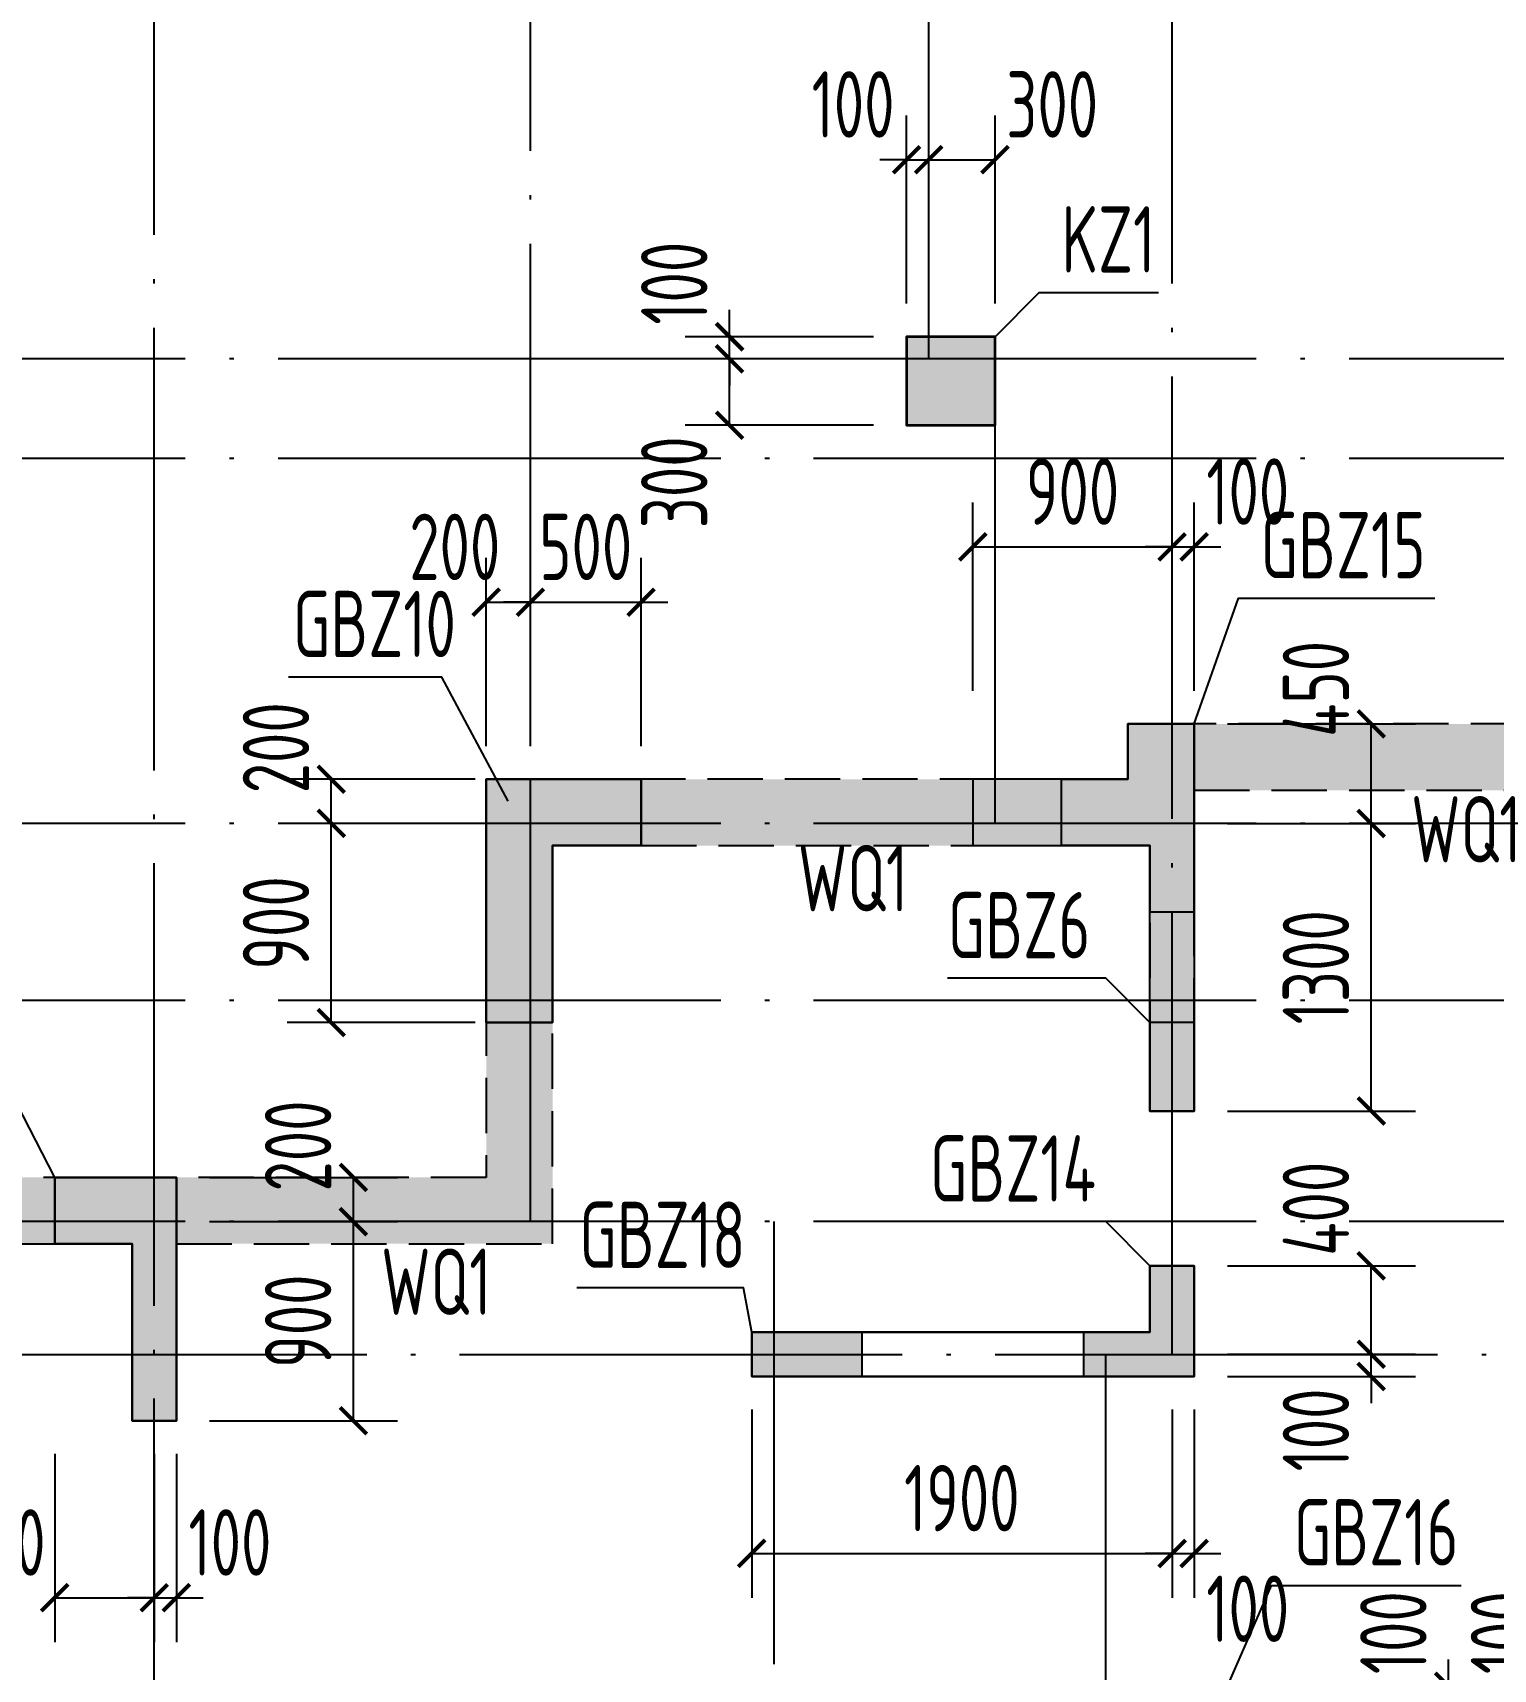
# Model space of a CAD drawing. Extents: x -461650 to 361314, y 245336 to 769729.
# Drawn here: x -94719 to -88118, y 718316 to 725713 of the extents above; entities that cross this region are included whole.
import ezdxf
from ezdxf.enums import TextEntityAlignment as Align

# ---------------------------------------------------------------- set-up
doc = ezdxf.new("R2010")
doc.units = 0
doc.header["$LTSCALE"] = 1000
doc.linetypes.add('DASH', pattern=[0.35, 0.25, -0.1])
doc.linetypes.add('DOTE', pattern=[2.42, 2, -0.2, 0.02, -0.2])
doc.layers.get('0').update_dxf_attribs({"linetype": 'CONTINUOUS'})
doc.layers.get('DEFPOINTS').update_dxf_attribs({"linetype": 'CONTINUOUS'})
for name, color, linetype in [('A-DOTE', 10, 'DOTE'), ('COLU_DE_TEXT', 7, 'CONTINUOUS'), ('LABEL', 1, 'CONTINUOUS'), ('S-Q墙填充', 252, 'CONTINUOUS'), ('S-Q墙实线', 6, 'CONTINUOUS'), ('S-Q墙标注', 3, 'CONTINUOUS'), ('S-Q墙虚线', 6, 'DASH'), ('S-X详图填充', 252, 'CONTINUOUS'), ('S-X详图实线', 4, 'CONTINUOUS'), ('S-Z柱实线', 6, 'CONTINUOUS')]:
    doc.layers.add(name, color=color, linetype=linetype)
doc.layers.add('PUB_HATCH', color=8, linetype='CONTINUOUS', lineweight=9)
doc.styles.add('TSSD_REIN', font='tssdeng.shx', dxfattribs={"width": 0.7, "height": 300, "bigfont": 'tssdchn.shx'})
doc.styles.add('结构文字', font='zstxt.shx', dxfattribs={"width": 0.7, "bigfont": 'zshz.shx'})
doc.dimstyles.new('STRUCK', dxfattribs={"dimtxt": 400, "dimasz": 121, "dimexe": 200, "dimexo": 150, "dimgap": 115, "dimtad": 1, "dimdec": 0, "dimdsep": 46, "dimtxsty": '结构文字', "dimblk": 'ARCHTICK', "dimcen": 400, "dimclrd": 3, "dimclre": 3, "dimclrt": 7, "dimadec": 0, "dimazin": 0, "dimtfac": 1, "dimtdec": 0, "dimtix": 1, "dimtmove": 2, "dimatfit": 3, "dimldrblk": '_DIMX', "dimfxl": 0, "dimtolj": 1, "dimtzin": 0, "dimarcsym": 0})

# ---------------------------------------------------------------- blocks, each defined once
blk = doc.blocks.new('20210726.16350016')
at = {"layer": 'A-DOTE'}
for p, q in [((36100, 10900), (36100, 21100)), ((37800, 13700), (37800, 21100)), ((39600, 17600), (39600, 21100)), ((40700, 13100.3), (40700, 21100)), ((55600, 17600), (3600, 17600)), ((39900, 15500), (39900, 17600)), ((55600, 17150), (3600, 17150)), ((55600, 15500), (3600, 15500)), ((55600, 14700), (3600, 14700)), ((55600, 13700), (3600, 13700)), ((38900.2, 13700), (38900, 3600)), ((3600, 13100.3), (55600, 13100.3)), ((40400, 11500), (40400, 13100))]:
    blk.add_line(p, q, dxfattribs=at)
blk = doc.blocks.new('_ArchTick')
at = {"color": 0, "linetype": 'ByBlock', "const_width": 0.15}
blk.add_lwpolyline([(-0.5, -0.5), (0.5, 0.5)], dxfattribs=at)
blk = doc.blocks.new('*D1877')
at = {"layer": 'DEFPOINTS', "color": 0}
for p in [(-94069.5, 720339.3), (-93269.5, 720339.3), (-94069.5, 719439.3)]:
    blk.add_point(p, dxfattribs=at)
at = {"layer": 'S-Q墙标注', "color": 3, "lineweight": -2}
for p, q in [((-93919.5, 720339.3), (-93069.5, 720339.3)), ((-93269.5, 719439.3), (-93269.5, 720339.3)), ((-93919.5, 719439.3), (-93069.5, 719439.3))]:
    blk.add_line(p, q, dxfattribs=at)
at = {"layer": 'S-Q墙标注', "color": 3, "lineweight": -2, "xscale": 121, "yscale": 121, "zscale": 121}
for p, rotation in [((-93269.5, 720339.3), 90), ((-93269.5, 719439.3), 270)]:
    blk.add_blockref('_ArchTick', p, dxfattribs=dict(at, rotation=rotation))
at = {"layer": 'S-Q墙标注', "color": 7, "insert": (-93519.5, 719889.3), "char_height": 300, "attachment_point": 5, "rotation": 90, "style": 'TSSD_REIN'}
blk.add_mtext('\\A1;900', dxfattribs=at)
blk = doc.blocks.new('_DIMX')
blk.add_line((-150, 0), (150, 0))
at = {"const_width": 50}
blk.add_lwpolyline([(-70, -70), (70, 70)], dxfattribs=at)
blk = doc.blocks.new('*D1878')
at = {"layer": 'DEFPOINTS', "color": 0}
for p in [(-94069.5, 720539.3), (-93269.5, 720539.3), (-94069.5, 720339.3)]:
    blk.add_point(p, dxfattribs=at)
at = {"layer": 'S-Q墙标注', "color": 3, "lineweight": -2}
for p, q in [((-93919.5, 720539.3), (-93069.5, 720539.3)), ((-93269.5, 720339.3), (-93269.5, 720539.3)), ((-93919.5, 720339.3), (-93069.5, 720339.3))]:
    blk.add_line(p, q, dxfattribs=at)
at = {"layer": 'S-Q墙标注', "color": 3, "lineweight": -2, "xscale": 121, "yscale": 121, "zscale": 121}
for p, rotation in [((-93269.5, 720539.3), 90), ((-93269.5, 720339.3), 270)]:
    blk.add_blockref('_ArchTick', p, dxfattribs=dict(at, rotation=rotation))
at = {"layer": 'S-Q墙标注', "color": 7, "insert": (-93519.5, 720681.3), "char_height": 300, "attachment_point": 5, "rotation": 90, "style": 'TSSD_REIN'}
blk.add_mtext('\\A1;200', dxfattribs=at)
blk = doc.blocks.new('*D1879')
at = {"layer": 'DEFPOINTS', "color": 0}
for p in [(-94619.4, 719439.3), (-94169.5, 719439.3), (-94169.5, 718639.3)]:
    blk.add_point(p, dxfattribs=at)
at = {"layer": 'S-Q墙标注', "color": 3, "lineweight": -2}
for p, q in [((-94619.4, 719289.3), (-94619.4, 718439.3)), ((-94169.5, 719289.3), (-94169.5, 718439.3)), ((-94619.4, 718639.3), (-94169.5, 718639.3))]:
    blk.add_line(p, q, dxfattribs=at)
at = {"layer": 'S-Q墙标注', "color": 3, "lineweight": -2, "xscale": 121, "yscale": 121, "zscale": 121, "rotation": 180}
blk.add_blockref('_ArchTick', (-94619.4, 718639.3), dxfattribs=at)
at = {"layer": 'S-Q墙标注', "color": 3, "lineweight": -2, "xscale": 121, "yscale": 121, "zscale": 121}
blk.add_blockref('_ArchTick', (-94169.5, 718639.3), dxfattribs=at)
at = {"layer": 'S-Q墙标注', "color": 7, "insert": (-94877.5, 718889.3), "char_height": 300, "attachment_point": 5, "style": 'TSSD_REIN'}
blk.add_mtext('\\A1;450', dxfattribs=at)
blk = doc.blocks.new('*D1880')
at = {"layer": 'DEFPOINTS', "color": 0}
for p in [(-94169.5, 719439.3), (-94069.5, 719439.3), (-94069.5, 718639.3)]:
    blk.add_point(p, dxfattribs=at)
at = {"layer": 'S-Q墙标注', "color": 3, "lineweight": -2}
for p, q in [((-94169.5, 719289.3), (-94169.5, 718439.3)), ((-94069.5, 719289.3), (-94069.5, 718439.3)), ((-94169.5, 718639.3), (-94290.5, 718639.3)), ((-94169.5, 718639.3), (-94069.5, 718639.3)), ((-94069.5, 718639.3), (-93948.5, 718639.3))]:
    blk.add_line(p, q, dxfattribs=at)
at = {"layer": 'S-Q墙标注', "color": 3, "lineweight": -2, "xscale": 121, "yscale": 121, "zscale": 121}
blk.add_blockref('_ArchTick', (-94169.5, 718639.3), dxfattribs=at)
at = {"layer": 'S-Q墙标注', "color": 3, "lineweight": -2, "xscale": 121, "yscale": 121, "zscale": 121, "rotation": 180}
blk.add_blockref('_ArchTick', (-94069.5, 718639.3), dxfattribs=at)
at = {"layer": 'S-Q墙标注', "color": 7, "insert": (-93827.6, 718889.3), "char_height": 300, "attachment_point": 5, "style": 'TSSD_REIN'}
blk.add_mtext('\\A1;100', dxfattribs=at)
blk = doc.blocks.new('*D1881')
at = {"layer": 'DEFPOINTS', "color": 0}
for p in [(-89469.5, 719739.6), (-88669.5, 719739.6), (-89469.5, 719639.6)]:
    blk.add_point(p, dxfattribs=at)
at = {"layer": 'S-Q墙标注', "color": 3, "lineweight": -2}
for p, q in [((-88669.5, 719739.6), (-88669.5, 719860.6)), ((-89319.5, 719739.6), (-88469.5, 719739.6)), ((-88669.5, 719639.6), (-88669.5, 719739.6)), ((-89319.5, 719639.6), (-88469.5, 719639.6)), ((-88669.5, 719639.6), (-88669.5, 719518.6))]:
    blk.add_line(p, q, dxfattribs=at)
at = {"layer": 'S-Q墙标注', "color": 3, "lineweight": -2, "xscale": 121, "yscale": 121, "zscale": 121}
for p, rotation in [((-88669.5, 719739.6), 270), ((-88669.5, 719639.6), 90)]:
    blk.add_blockref('_ArchTick', p, dxfattribs=dict(at, rotation=rotation))
at = {"layer": 'S-Q墙标注', "color": 7, "insert": (-88919.5, 719397.7), "char_height": 300, "attachment_point": 5, "rotation": 90, "style": 'TSSD_REIN'}
blk.add_mtext('\\A1;100', dxfattribs=at)
blk = doc.blocks.new('*D1882')
at = {"layer": 'DEFPOINTS', "color": 0}
for p in [(-89469.5, 720139.6), (-88669.5, 720139.6), (-89469.5, 719739.6)]:
    blk.add_point(p, dxfattribs=at)
at = {"layer": 'S-Q墙标注', "color": 3, "lineweight": -2}
for p, q in [((-89319.5, 720139.6), (-88469.5, 720139.6)), ((-88669.5, 719739.6), (-88669.5, 720139.6)), ((-89319.5, 719739.6), (-88469.5, 719739.6))]:
    blk.add_line(p, q, dxfattribs=at)
at = {"layer": 'S-Q墙标注', "color": 3, "lineweight": -2, "xscale": 121, "yscale": 121, "zscale": 121}
for p, rotation in [((-88669.5, 720139.6), 90), ((-88669.5, 719739.6), 270)]:
    blk.add_blockref('_ArchTick', p, dxfattribs=dict(at, rotation=rotation))
at = {"layer": 'S-Q墙标注', "color": 7, "insert": (-88919.5, 720397.7), "char_height": 300, "attachment_point": 5, "rotation": 90, "style": 'TSSD_REIN'}
blk.add_mtext('\\A1;400', dxfattribs=at)
blk = doc.blocks.new('*D1883')
at = {"layer": 'DEFPOINTS', "color": 0}
for p in [(-91469.5, 719639.6), (-89569.5, 719639.6), (-89569.5, 718839.6)]:
    blk.add_point(p, dxfattribs=at)
at = {"layer": 'S-Q墙标注', "color": 3, "lineweight": -2}
for p, q in [((-91469.5, 719489.6), (-91469.5, 718639.6)), ((-89569.5, 719489.6), (-89569.5, 718639.6)), ((-91469.5, 718839.6), (-89569.5, 718839.6))]:
    blk.add_line(p, q, dxfattribs=at)
at = {"layer": 'S-Q墙标注', "color": 3, "lineweight": -2, "xscale": 121, "yscale": 121, "zscale": 121, "rotation": 180}
blk.add_blockref('_ArchTick', (-91469.5, 718839.6), dxfattribs=at)
at = {"layer": 'S-Q墙标注', "color": 3, "lineweight": -2, "xscale": 121, "yscale": 121, "zscale": 121}
blk.add_blockref('_ArchTick', (-89569.5, 718839.6), dxfattribs=at)
at = {"layer": 'S-Q墙标注', "color": 7, "insert": (-90519.5, 719089.6), "char_height": 300, "attachment_point": 5, "style": 'TSSD_REIN'}
blk.add_mtext('\\A1;1900', dxfattribs=at)
blk = doc.blocks.new('*D1884')
at = {"layer": 'DEFPOINTS', "color": 0}
for p in [(-89569.5, 719639.6), (-89469.5, 719639.6), (-89469.5, 718839.6)]:
    blk.add_point(p, dxfattribs=at)
at = {"layer": 'S-Q墙标注', "color": 3, "lineweight": -2}
for p, q in [((-89569.5, 719489.6), (-89569.5, 718639.6)), ((-89469.5, 719489.6), (-89469.5, 718639.6)), ((-89569.5, 718839.6), (-89690.5, 718839.6)), ((-89569.5, 718839.6), (-89469.5, 718839.6)), ((-89469.5, 718839.6), (-89348.5, 718839.6))]:
    blk.add_line(p, q, dxfattribs=at)
at = {"layer": 'S-Q墙标注', "color": 3, "lineweight": -2, "xscale": 121, "yscale": 121, "zscale": 121}
blk.add_blockref('_ArchTick', (-89569.5, 718839.6), dxfattribs=at)
at = {"layer": 'S-Q墙标注', "color": 3, "lineweight": -2, "xscale": 121, "yscale": 121, "zscale": 121, "rotation": 180}
blk.add_blockref('_ArchTick', (-89469.5, 718839.6), dxfattribs=at)
at = {"layer": 'S-Q墙标注', "color": 7, "insert": (-89227.6, 718589.6), "char_height": 300, "attachment_point": 5, "style": 'TSSD_REIN'}
blk.add_mtext('\\A1;100', dxfattribs=at)
blk = doc.blocks.new('*D1885')
at = {"layer": 'DEFPOINTS', "color": 0}
for p in [(-93369.5, 722139.3), (-92569.5, 722139.3), (-92569.5, 721239.3)]:
    blk.add_point(p, dxfattribs=at)
at = {"layer": 'S-Q墙标注', "color": 3, "lineweight": -2}
for p, q in [((-92719.5, 722139.3), (-93569.5, 722139.3)), ((-93369.5, 721239.3), (-93369.5, 722139.3)), ((-92719.5, 721239.3), (-93569.5, 721239.3))]:
    blk.add_line(p, q, dxfattribs=at)
at = {"layer": 'S-Q墙标注', "color": 3, "lineweight": -2, "xscale": 121, "yscale": 121, "zscale": 121}
for p, rotation in [((-93369.5, 722139.3), 90), ((-93369.5, 721239.3), 270)]:
    blk.add_blockref('_ArchTick', p, dxfattribs=dict(at, rotation=rotation))
at = {"layer": 'S-Q墙标注', "color": 7, "insert": (-93619.5, 721689.3), "char_height": 300, "attachment_point": 5, "rotation": 90, "style": 'TSSD_REIN'}
blk.add_mtext('\\A1;900', dxfattribs=at)
blk = doc.blocks.new('*D1886')
at = {"layer": 'DEFPOINTS', "color": 0}
for p in [(-93369.5, 722339.3), (-92569.5, 722339.3), (-92569.5, 722139.3)]:
    blk.add_point(p, dxfattribs=at)
at = {"layer": 'S-Q墙标注', "color": 3, "lineweight": -2}
for p, q in [((-92719.5, 722339.3), (-93569.5, 722339.3)), ((-93369.5, 722139.3), (-93369.5, 722339.3)), ((-92719.5, 722139.3), (-93569.5, 722139.3))]:
    blk.add_line(p, q, dxfattribs=at)
at = {"layer": 'S-Q墙标注', "color": 3, "lineweight": -2, "xscale": 121, "yscale": 121, "zscale": 121}
for p, rotation in [((-93369.5, 722339.3), 90), ((-93369.5, 722139.3), 270)]:
    blk.add_blockref('_ArchTick', p, dxfattribs=dict(at, rotation=rotation))
at = {"layer": 'S-Q墙标注', "color": 7, "insert": (-93619.5, 722481.3), "char_height": 300, "attachment_point": 5, "rotation": 90, "style": 'TSSD_REIN'}
blk.add_mtext('\\A1;200', dxfattribs=at)
blk = doc.blocks.new('*D1887')
at = {"layer": 'DEFPOINTS', "color": 0}
for p in [(-92469.5, 723139.3), (-92669.5, 722339.3), (-92469.5, 722339.3)]:
    blk.add_point(p, dxfattribs=at)
at = {"layer": 'S-Q墙标注', "color": 3, "lineweight": -2}
for p, q in [((-92669.5, 722489.3), (-92669.5, 723339.3)), ((-92469.5, 722489.3), (-92469.5, 723339.3)), ((-92669.5, 723139.3), (-92469.5, 723139.3))]:
    blk.add_line(p, q, dxfattribs=at)
at = {"layer": 'S-Q墙标注', "color": 3, "lineweight": -2, "xscale": 121, "yscale": 121, "zscale": 121, "rotation": 180}
blk.add_blockref('_ArchTick', (-92669.5, 723139.3), dxfattribs=at)
at = {"layer": 'S-Q墙标注', "color": 3, "lineweight": -2, "xscale": 121, "yscale": 121, "zscale": 121}
blk.add_blockref('_ArchTick', (-92469.5, 723139.3), dxfattribs=at)
at = {"layer": 'S-Q墙标注', "color": 7, "insert": (-92811.4, 723389.3), "char_height": 300, "attachment_point": 5, "style": 'TSSD_REIN'}
blk.add_mtext('\\A1;200', dxfattribs=at)
blk = doc.blocks.new('*D1888')
at = {"layer": 'DEFPOINTS', "color": 0}
for p in [(-91969.6, 723139.3), (-92469.5, 722339.3), (-91969.6, 722339.3)]:
    blk.add_point(p, dxfattribs=at)
at = {"layer": 'S-Q墙标注', "color": 3, "lineweight": -2}
for p, q in [((-92469.5, 722489.3), (-92469.5, 723339.3)), ((-91969.6, 722489.3), (-91969.6, 723339.3)), ((-92469.5, 723139.3), (-92590.5, 723139.3)), ((-92469.5, 723139.3), (-91969.6, 723139.3)), ((-91969.6, 723139.3), (-91848.6, 723139.3))]:
    blk.add_line(p, q, dxfattribs=at)
at = {"layer": 'S-Q墙标注', "color": 3, "lineweight": -2, "xscale": 121, "yscale": 121, "zscale": 121}
blk.add_blockref('_ArchTick', (-92469.5, 723139.3), dxfattribs=at)
at = {"layer": 'S-Q墙标注', "color": 3, "lineweight": -2, "xscale": 121, "yscale": 121, "zscale": 121, "rotation": 180}
blk.add_blockref('_ArchTick', (-91969.6, 723139.3), dxfattribs=at)
at = {"layer": 'S-Q墙标注', "color": 7, "insert": (-92219.5, 723389.3), "char_height": 300, "attachment_point": 5, "style": 'TSSD_REIN'}
blk.add_mtext('\\A1;500', dxfattribs=at)
blk = doc.blocks.new('*D1891')
at = {"layer": 'DEFPOINTS', "color": 0}
for p in [(-89469.5, 722139.3), (-88669.5, 722139.3), (-89469.5, 720839.3)]:
    blk.add_point(p, dxfattribs=at)
at = {"layer": 'S-Q墙标注', "color": 3, "lineweight": -2}
for p, q in [((-89319.5, 722139.3), (-88469.5, 722139.3)), ((-88669.5, 720839.3), (-88669.5, 722139.3)), ((-89319.5, 720839.3), (-88469.5, 720839.3))]:
    blk.add_line(p, q, dxfattribs=at)
at = {"layer": 'S-Q墙标注', "color": 3, "lineweight": -2, "xscale": 121, "yscale": 121, "zscale": 121}
for p, rotation in [((-88669.5, 722139.3), 90), ((-88669.5, 720839.3), 270)]:
    blk.add_blockref('_ArchTick', p, dxfattribs=dict(at, rotation=rotation))
at = {"layer": 'S-Q墙标注', "color": 7, "insert": (-88919.5, 721489.3), "char_height": 300, "attachment_point": 5, "rotation": 90, "style": 'TSSD_REIN'}
blk.add_mtext('\\A1;1300', dxfattribs=at)
blk = doc.blocks.new('*D1892')
at = {"layer": 'DEFPOINTS', "color": 0}
for p in [(-89469.5, 722589.3), (-88669.5, 722589.3), (-89469.5, 722139.3)]:
    blk.add_point(p, dxfattribs=at)
at = {"layer": 'S-Q墙标注', "color": 3, "lineweight": -2}
for p, q in [((-89319.5, 722589.3), (-88469.5, 722589.3)), ((-88669.5, 722139.3), (-88669.5, 722589.3)), ((-89319.5, 722139.3), (-88469.5, 722139.3))]:
    blk.add_line(p, q, dxfattribs=at)
at = {"layer": 'S-Q墙标注', "color": 3, "lineweight": -2, "xscale": 121, "yscale": 121, "zscale": 121}
for p, rotation in [((-88669.5, 722589.3), 90), ((-88669.5, 722139.3), 270)]:
    blk.add_blockref('_ArchTick', p, dxfattribs=dict(at, rotation=rotation))
at = {"layer": 'S-Q墙标注', "color": 7, "insert": (-88919.5, 722747.4), "char_height": 300, "attachment_point": 5, "rotation": 90, "style": 'TSSD_REIN'}
blk.add_mtext('\\A1;450', dxfattribs=at)
blk = doc.blocks.new('*D1771')
at = {"layer": 'DEFPOINTS', "color": 0}
for p in [(-89569.5, 723389.4), (-90469.6, 722589.4), (-89569.5, 722589.4)]:
    blk.add_point(p, dxfattribs=at)
at = {"layer": 'S-Q墙标注', "color": 3, "lineweight": -2}
for p, q in [((-90469.6, 722739.4), (-90469.6, 723589.4)), ((-89569.5, 722739.4), (-89569.5, 723589.4)), ((-90469.6, 723389.4), (-89569.5, 723389.4))]:
    blk.add_line(p, q, dxfattribs=at)
at = {"layer": 'S-Q墙标注', "color": 3, "lineweight": -2, "xscale": 121, "yscale": 121, "zscale": 121, "rotation": 180}
blk.add_blockref('_ArchTick', (-90469.6, 723389.4), dxfattribs=at)
at = {"layer": 'S-Q墙标注', "color": 3, "lineweight": -2, "xscale": 121, "yscale": 121, "zscale": 121}
blk.add_blockref('_ArchTick', (-89569.5, 723389.4), dxfattribs=at)
at = {"layer": 'S-Q墙标注', "color": 7, "insert": (-90019.5, 723639.4), "char_height": 300, "attachment_point": 5, "style": 'TSSD_REIN'}
blk.add_mtext('\\A1;900', dxfattribs=at)
blk = doc.blocks.new('*D1772')
at = {"layer": 'DEFPOINTS', "color": 0}
for p in [(-89469.5, 723389.4), (-89569.5, 722589.4), (-89469.5, 722589.4)]:
    blk.add_point(p, dxfattribs=at)
at = {"layer": 'S-Q墙标注', "color": 3, "lineweight": -2}
for p, q in [((-89569.5, 722739.4), (-89569.5, 723589.4)), ((-89469.5, 722739.4), (-89469.5, 723589.4)), ((-89569.5, 723389.4), (-89690.5, 723389.4)), ((-89569.5, 723389.4), (-89469.5, 723389.4)), ((-89469.5, 723389.4), (-89348.5, 723389.4))]:
    blk.add_line(p, q, dxfattribs=at)
at = {"layer": 'S-Q墙标注', "color": 3, "lineweight": -2, "xscale": 121, "yscale": 121, "zscale": 121}
blk.add_blockref('_ArchTick', (-89569.5, 723389.4), dxfattribs=at)
at = {"layer": 'S-Q墙标注', "color": 3, "lineweight": -2, "xscale": 121, "yscale": 121, "zscale": 121, "rotation": 180}
blk.add_blockref('_ArchTick', (-89469.5, 723389.4), dxfattribs=at)
at = {"layer": 'S-Q墙标注', "color": 7, "insert": (-89227.5, 723639.4), "char_height": 300, "attachment_point": 5, "style": 'TSSD_REIN'}
blk.add_mtext('\\A1;100', dxfattribs=at)
blk = doc.blocks.new('*D1712')
at = {"layer": 'DEFPOINTS', "color": 0}
for p in [(-91569.5, 724339.3), (-90769.5, 724339.3), (-90769.5, 724239.3)]:
    blk.add_point(p, dxfattribs=at)
at = {"layer": 'S-Q墙标注', "color": 3, "lineweight": -2}
for p, q in [((-91569.5, 724339.3), (-91569.5, 724460.3)), ((-90919.5, 724339.3), (-91769.5, 724339.3)), ((-91569.5, 724239.3), (-91569.5, 724339.3)), ((-90919.5, 724239.3), (-91769.5, 724239.3)), ((-91569.5, 724239.3), (-91569.5, 724118.3))]:
    blk.add_line(p, q, dxfattribs=at)
at = {"layer": 'S-Q墙标注', "color": 3, "lineweight": -2, "xscale": 121, "yscale": 121, "zscale": 121}
for p, rotation in [((-91569.5, 724339.3), 270), ((-91569.5, 724239.3), 90)]:
    blk.add_blockref('_ArchTick', p, dxfattribs=dict(at, rotation=rotation))
at = {"layer": 'S-Q墙标注', "color": 7, "insert": (-91819.5, 724581.3), "char_height": 300, "attachment_point": 5, "rotation": 90, "style": 'TSSD_REIN'}
blk.add_mtext('\\A1;100', dxfattribs=at)
blk = doc.blocks.new('*D1715')
at = {"layer": 'DEFPOINTS', "color": 0}
for p in [(-91569.5, 724239.3), (-90769.5, 724239.3), (-90769.5, 723939.3)]:
    blk.add_point(p, dxfattribs=at)
at = {"layer": 'S-Q墙标注', "color": 3, "lineweight": -2}
for p, q in [((-90919.5, 724239.3), (-91769.5, 724239.3)), ((-91569.5, 723939.3), (-91569.5, 724239.3)), ((-90919.5, 723939.3), (-91769.5, 723939.3))]:
    blk.add_line(p, q, dxfattribs=at)
at = {"layer": 'S-Q墙标注', "color": 3, "lineweight": -2, "xscale": 121, "yscale": 121, "zscale": 121}
for p, rotation in [((-91569.5, 724239.3), 90), ((-91569.5, 723939.3), 270)]:
    blk.add_blockref('_ArchTick', p, dxfattribs=dict(at, rotation=rotation))
at = {"layer": 'S-Q墙标注', "color": 7, "insert": (-91819.5, 723681.3), "char_height": 300, "attachment_point": 5, "rotation": 90, "style": 'TSSD_REIN'}
blk.add_mtext('\\A1;300', dxfattribs=at)
blk = doc.blocks.new('*D1716')
at = {"layer": 'DEFPOINTS', "color": 0}
for p in [(-90369.5, 725139.3), (-90669.5, 724339.3), (-90369.5, 724339.3)]:
    blk.add_point(p, dxfattribs=at)
at = {"layer": 'S-Q墙标注', "color": 3, "lineweight": -2}
for p, q in [((-90669.5, 724489.3), (-90669.5, 725339.3)), ((-90369.5, 724489.3), (-90369.5, 725339.3)), ((-90669.5, 725139.3), (-90369.5, 725139.3))]:
    blk.add_line(p, q, dxfattribs=at)
at = {"layer": 'S-Q墙标注', "color": 3, "lineweight": -2, "xscale": 121, "yscale": 121, "zscale": 121, "rotation": 180}
blk.add_blockref('_ArchTick', (-90669.5, 725139.3), dxfattribs=at)
at = {"layer": 'S-Q墙标注', "color": 3, "lineweight": -2, "xscale": 121, "yscale": 121, "zscale": 121}
blk.add_blockref('_ArchTick', (-90369.5, 725139.3), dxfattribs=at)
at = {"layer": 'S-Q墙标注', "color": 7, "insert": (-90111.4, 725389.3), "char_height": 300, "attachment_point": 5, "style": 'TSSD_REIN'}
blk.add_mtext('\\A1;300', dxfattribs=at)
blk = doc.blocks.new('*D1746')
at = {"layer": 'DEFPOINTS', "color": 0}
for p in [(-89119.5, 718239.3), (-88319.5, 718239.3), (-89119.5, 718139.3)]:
    blk.add_point(p, dxfattribs=at)
at = {"layer": 'S-Q墙标注', "color": 3, "lineweight": -2}
for p, q in [((-88319.5, 718239.3), (-88319.5, 718360.3)), ((-88969.5, 718239.3), (-88119.5, 718239.3)), ((-88319.5, 718139.3), (-88319.5, 718239.3)), ((-88969.5, 718139.3), (-88119.5, 718139.3)), ((-88319.5, 718139.3), (-88319.5, 718018.3))]:
    blk.add_line(p, q, dxfattribs=at)
at = {"layer": 'S-Q墙标注', "color": 3, "lineweight": -2, "xscale": 121, "yscale": 121, "zscale": 121}
for p, rotation in [((-88319.5, 718239.3), 270), ((-88319.5, 718139.3), 90)]:
    blk.add_blockref('_ArchTick', p, dxfattribs=dict(at, rotation=rotation))
at = {"layer": 'S-Q墙标注', "color": 7, "insert": (-88569.5, 718481.3), "char_height": 300, "attachment_point": 5, "rotation": 90, "style": 'TSSD_REIN'}
blk.add_mtext('\\A1;100', dxfattribs=at)
blk = doc.blocks.new('*D1749')
at = {"layer": 'DEFPOINTS', "color": 0}
for p in [(-87819.5, 718239.3), (-87019.5, 718239.3), (-87019.5, 718139.3)]:
    blk.add_point(p, dxfattribs=at)
at = {"layer": 'S-Q墙标注', "color": 3, "lineweight": -2}
for p, q in [((-87819.5, 718239.3), (-87819.5, 718360.3)), ((-87169.5, 718239.3), (-88019.5, 718239.3)), ((-87819.5, 718139.3), (-87819.5, 718239.3)), ((-87169.5, 718139.3), (-88019.5, 718139.3)), ((-87819.5, 718139.3), (-87819.5, 718018.3))]:
    blk.add_line(p, q, dxfattribs=at)
at = {"layer": 'S-Q墙标注', "color": 3, "lineweight": -2, "xscale": 121, "yscale": 121, "zscale": 121}
for p, rotation in [((-87819.5, 718239.3), 270), ((-87819.5, 718139.3), 90)]:
    blk.add_blockref('_ArchTick', p, dxfattribs=dict(at, rotation=rotation))
at = {"layer": 'S-Q墙标注', "color": 7, "insert": (-88069.5, 718481.3), "char_height": 300, "attachment_point": 5, "rotation": 90, "style": 'TSSD_REIN'}
blk.add_mtext('\\A1;100', dxfattribs=at)
blk = doc.blocks.new('A$C028C60F5')
at = {"color": 6}
blk.add_lwpolyline([(400, 0), (0, 0), (0, -400), (400, -400)], close=True, dxfattribs=at)
at = {"layer": 'PUB_HATCH'}
blk.add_solid([(0, -400), (400, -400), (0, 0), (400, 0)], dxfattribs=at)
blk = doc.blocks.new('A$C3EFA6995')
for p in [(9700, 100), (9700, -2400), (15900, -2400)]:
    blk.add_blockref('A$C028C60F5', p)
at = {"xscale": -1}
blk.add_blockref('A$C028C60F5', (16300, 100), dxfattribs=at)
blk = doc.blocks.new('*D1755')
at = {"layer": 'DEFPOINTS', "color": 0}
for p in [(-90669.5, 725139.3), (-90769.5, 724339.3), (-90669.5, 724339.3)]:
    blk.add_point(p, dxfattribs=at)
at = {"layer": 'S-Q墙标注', "color": 3, "lineweight": -2}
for p, q in [((-90769.5, 724489.3), (-90769.5, 725339.3)), ((-90669.5, 724489.3), (-90669.5, 725339.3)), ((-90769.5, 725139.3), (-90890.5, 725139.3)), ((-90769.5, 725139.3), (-90669.5, 725139.3)), ((-90669.5, 725139.3), (-90548.5, 725139.3))]:
    blk.add_line(p, q, dxfattribs=at)
at = {"layer": 'S-Q墙标注', "color": 3, "lineweight": -2, "xscale": 121, "yscale": 121, "zscale": 121}
blk.add_blockref('_ArchTick', (-90769.5, 725139.3), dxfattribs=at)
at = {"layer": 'S-Q墙标注', "color": 3, "lineweight": -2, "xscale": 121, "yscale": 121, "zscale": 121, "rotation": 180}
blk.add_blockref('_ArchTick', (-90669.5, 725139.3), dxfattribs=at)
at = {"layer": 'S-Q墙标注', "color": 7, "insert": (-91011.4, 725389.3), "char_height": 300, "attachment_point": 5, "style": 'TSSD_REIN'}
blk.add_mtext('\\A1;100', dxfattribs=at)

msp = doc.modelspace()

# ---------------------------------------------------------------- hatches: boundary and pattern name
at = {"layer": 'S-Q墙填充', "ltscale": 0.5}
h = msp.add_hatch(dxfattribs=at)
h.set_pattern_fill('ARMORED', color=252, scale=30, style=0)
h.set_pattern_definition([(50, (-174733.24, 683071.2), (215.17805, -18.82564), [22.5, -247.5]), (355, (-174733.24, 683071.2), (-41.6254, 225.65764), [18, -198]), (100.4514, (-174715.31, 683069.63), (173.5528, 206.83186), [19.12206, -210.34263]), (46.1842, (-174733.24, 683131.2), (320.1723, -49.6557), [33.75, -371.25]), (96.6356, (-174706.56, 683127.06), (280.3988, 292.2354), [28.6831, -315.5139]), (351.1842, (-174733.24, 683131.2), (280.3986, 292.2356), [27, -297]), (21, (-174703.24, 683116.2), (179.07212, -120.78567), [22.5, -247.5]), (326, (-174703.24, 683116.2), (72.9946, 217.545), [18, -198]), (71.4514, (-174688.32, 683106.13), (252.0668, 96.75915), [19.12206, -210.34263]), (37.5, (-174733.24, 683071.2), (3.647957, 99.868156), [0, -195.6, 0, -201, 0, -198.75]), (7.5, (-174733.24, 683071.2), (78.92086, 118.32351), [0, -114.6, 0, -191.1, 0, -75.75]), (327.5, (-174800.14, 683071.2), (160.14673, -6.76646), [0, -75, 0, -234, 0, -310.5]), (317.5, (-174830.14, 683071.2), (174.95585, 30.0315), [0, -97.5, 0, -155.4, 0, -220.5]), (45, (-174733.24, 683071.2), (-106.06602, 106.06602), [])])
h.paths.add_polyline_path([(-83669.41, 722339.34), (-84319.33, 722339.34), (-85969.39, 722339.34), (-86569.61, 722339.34), (-86569.75, 722589.34), (-89769.34, 722589.34), (-89769.43, 722339.34), (-90369.36, 722339.34), (-91969.58, 722339.34), (-92669.5, 722339.34), (-92669.5, 721339.34), (-92669.5, 720539.34), (-105369.51, 720539.34), (-105819.51, 720539.34), (-106719.59, 720539.34), (-107169.5, 720539.34), (-108669.5, 720539.34), (-108669.5, 721339.34), (-108669.5, 722339.34), (-109319.41, 722339.34), (-110969.89, 722339.34), (-111569.5, 722339.34), (-111569.5, 722589.34), (-114769.5, 722589.34), (-114769.5, 722339.34), (-115369.62, 722339.34), (-116969.58, 722339.34), (-117669.5, 722339.34), (-117669.5, 721339.34), (-117669.5, 720539.34), (-125869.5, 720539.34), (-125869.5, 717539.34), (-125869.49, 714939.34), (-125869.49, 712839.34), (-123069.49, 712839.34), (-116569.45, 712839.34), (-116569.49, 711639.33), (-115519.5, 711639.33), (-113169.49, 711639.33), (-110619.5, 711639.33), (-109769.5, 711639.33), (-109769.55, 712839.22), (-104169.51, 712839.34), (-103269.51, 712839.34), (-100669.51, 712839.34), (-98069.49, 712839.34), (-97169.49, 712839.34), (-91569.49, 712839.34), (-91569.49, 711639.33), (-90519.5, 711639.33), (-88169.51, 711639.33), (-85819.5, 711639.33), (-84769.51, 711639.33), (-84769.51, 712839.34), (-79169.51, 712839.34), (-78269.51, 712839.34), (-75469.51, 712839.34), (-75469.51, 720539.34), (-77069.59, 720539.34), (-77469.51, 720539.34), (-80369.49, 720539.34), (-80819.49, 720539.34), (-81719.59, 720539.34), (-82169.51, 720539.34), (-83669.41, 720539.34), (-83669.41, 721339.34)])
h.paths.add_polyline_path([(-125569.5, 717439.34), (-124869.49, 717439.34), (-124869.49, 717639.34), (-125569.5, 717639.34), (-125569.5, 720239.34), (-125169.5, 720239.34), (-124269.4, 720239.34), (-123969.49, 720239.34), (-123969.48, 719589.34), (-123769.48, 719589.34), (-123769.49, 720239.34), (-121069.49, 720239.34), (-121069.49, 717439.34), (-120869.49, 717439.34), (-120869.49, 720239.34), (-120519.49, 720239.34), (-119619.41, 720239.34), (-119269.49, 720239.34), (-119269.49, 719439.34), (-119069.49, 719439.34), (-119069.49, 720239.34), (-117369.5, 720239.34), (-117369.5, 721339.34), (-117369.5, 722039.34), (-116969.58, 722039.34), (-115369.62, 722039.34), (-114669.5, 722039.34), (-114669.5, 720839.34), (-114469.5, 720839.34), (-114469.5, 722139.34), (-114469.5, 722289.34), (-111869.5, 722289.34), (-111869.5, 722139.34), (-111869.5, 720839.34), (-111669.5, 720839.34), (-111669.5, 722039.34), (-110969.89, 722039.34), (-109319.41, 722039.34), (-108969.5, 722039.34), (-108969.5, 721339.34), (-108969.5, 720239.34), (-107269.5, 720239.34), (-107269.5, 719439.34), (-107069.5, 719439.34), (-107069.5, 720239.34), (-106719.59, 720239.34), (-105819.51, 720239.34), (-105469.51, 720239.34), (-105469.51, 717439.34), (-105269.51, 717439.34), (-105269.51, 720239.34), (-102569.51, 720239.34), (-102569.51, 717439.34), (-102369.51, 717439.34), (-102369.51, 720239.34), (-102069.59, 720239.34), (-101069.5, 720239.34), (-100769.5, 720239.34), (-100769.51, 720239.34), (-100569.51, 720239.34), (-100569.5, 720239.34), (-100269.5, 720239.34), (-99269.4, 720239.34), (-98969.49, 720239.34), (-98969.49, 717439.14), (-98769.49, 717439.14), (-98769.49, 720239.34), (-96069.5, 720239.34), (-96069.5, 717439.34), (-95869.5, 717439.34), (-95869.5, 720239.34), (-95519.5, 720239.34), (-94619.41, 720239.34), (-94269.5, 720239.34), (-94269.5, 719439.34), (-94069.5, 719439.34), (-94069.5, 720239.34), (-92369.5, 720239.34), (-92369.5, 721339.34), (-92369.5, 722039.34), (-91969.58, 722039.34), (-90369.36, 722039.34), (-89669.5, 722039.34), (-89669.5, 720839.34), (-89469.5, 720839.34), (-89469.5, 722289.34), (-86869.5, 722289.34), (-86869.5, 720839.34), (-86669.5, 720839.34), (-86669.5, 722039.34), (-85969.39, 722039.34), (-84319.33, 722039.34), (-83969.41, 722039.34), (-83969.41, 721339.34), (-83969.41, 720239.34), (-82269.51, 720239.34), (-82269.51, 719439.34), (-82069.51, 719439.34), (-82069.51, 720239.34), (-81719.59, 720239.34), (-80819.49, 720239.34), (-80469.49, 720239.34), (-80469.49, 717439.34), (-80269.49, 717439.34), (-80269.49, 720239.34), (-77569.51, 720239.34), (-77569.51, 719589.36), (-77369.51, 719589.36), (-77369.51, 720239.34), (-77069.59, 720239.34), (-76169.5, 720239.34), (-75769.5, 720239.34), (-75769.5, 717639.34), (-76469.5, 717639.34), (-76469.5, 717439.34), (-75769.5, 717439.34), (-75769.51, 714939.34), (-75769.51, 713139.34), (-78269.51, 713139.34), (-79069.51, 713139.34), (-79069.51, 714589.34), (-79269.51, 714589.34), (-79269.51, 713139.34), (-84769.51, 713139.34), (-84769.51, 713389.33), (-85069.51, 713389.33), (-85069.51, 713039.34), (-85069.51, 711939.33), (-85819.5, 711939.33), (-88169.51, 711939.33), (-90519.5, 711939.33), (-91269.49, 711939.33), (-91269.49, 713039.34), (-91269.49, 713389.33), (-91569.49, 713389.33), (-91569.49, 713139.34), (-97069.49, 713139.34), (-97069.49, 714589.34), (-97269.49, 714589.34), (-97269.49, 713139.34), (-98069.49, 713139.34), (-100669.51, 713139.34), (-103269.51, 713139.34), (-104069.51, 713139.34), (-104069.51, 714589.34), (-104269.51, 714589.34), (-104269.51, 713139.34), (-109769.5, 713139.22), (-109769.47, 713389.32), (-110069.51, 713389.35), (-110069.56, 713039.22), (-110069.51, 711939.33), (-110619.5, 711939.34), (-113169.49, 711939.33), (-115519.5, 711939.33), (-116269.48, 711939.33), (-116269.44, 713039.22), (-116269.49, 713389.35), (-116569.49, 713389.32), (-116569.46, 713139.22), (-122069.49, 713139.34), (-122069.49, 714589.34), (-122269.49, 714589.34), (-122269.49, 713139.34), (-123069.49, 713139.34), (-125569.49, 713139.34), (-125569.49, 714939.34)], flags=16)
at = {"layer": 'S-X详图填充'}
h = msp.add_hatch(color=256, dxfattribs=at)
h.dxf.hatch_style = 1
h.paths.add_polyline_path([(-90769.5, 724339.36), (-90369.5, 724339.36), (-90369.5, 723939.36), (-90769.5, 723939.36)])
h = msp.add_hatch(color=256, dxfattribs=at)
h.dxf.hatch_style = 1
h.paths.add_polyline_path([(-89769.43, 722339.37), (-90469.4, 722339.34), (-90469.4, 722039.34), (-89669.5, 722039.34), (-89669.51, 721739.36), (-89469.46, 721739.36), (-89469.4, 722589.25), (-89769.36, 722589.34)])
h = msp.add_hatch(color=256, dxfattribs=at)
h.dxf.hatch_style = 1
h.paths.add_polyline_path([(-92669.5, 721239.36), (-92369.5, 721239.36), (-92369.49, 722039.34), (-91969.5, 722039.34), (-91969.51, 722339.34), (-92669.5, 722339.34)])
h = msp.add_hatch(color=256, dxfattribs=at)
h.dxf.hatch_style = 1
h.paths.add_polyline_path([(-89469.48, 721239.36), (-89669.51, 721239.36), (-89669.51, 720839.36), (-89469.51, 720839.36)])
h = msp.add_hatch(color=256, dxfattribs=at)
h.dxf.hatch_style = 1
h.paths.add_polyline_path([(-94619.51, 720539.34), (-94619.45, 720239.34), (-94269.45, 720239.34), (-94269.51, 719439.36), (-94069.51, 719439.36), (-94069.51, 720539.34)])
h = msp.add_hatch(color=256, dxfattribs=at)
h.dxf.hatch_style = 1
h.paths.add_polyline_path([(-89969.51, 719839.66), (-89969.51, 719639.66), (-89469.51, 719639.66), (-89469.51, 720139.66), (-89669.51, 720139.66), (-89669.51, 719839.66)])
h = msp.add_hatch(color=256, dxfattribs=at)
h.dxf.hatch_style = 1
h.paths.add_polyline_path([(-90969.5, 719639.55), (-90969.5, 719839.55), (-91469.5, 719839.61), (-91469.5, 719639.61)])

# ---------------------------------------------------------------- linework, layer by layer
at = {"layer": 'LABEL'}
for points in [[(-90369.5, 724339.36), (-90169.5, 724539.36), (-89630.55, 724539.36)], [(-89469.47, 722589.28), (-89269.47, 723157.38), (-88382.53, 723157.38)], [(-92569.49, 722239.34), (-92869.5, 722801.03), (-93562.57, 722801.03)], [(-89669.5, 721239.36), (-89869.5, 721439.36), (-90584.48, 721439.36)], [(-94619.5, 720539.34), (-94819.5, 720928.65), (-95476.08, 720928.65)], [(-89669.5, 720139.66), (-89869.5, 720339.66), (-90709.5, 720339.66)], [(-91469.5, 719839.66), (-91506.57, 720039.66), (-92259.5, 720039.66)], [(-89319.55, 718239.36), (-89119.55, 718695.35), (-88263.52, 718695.35)]]:
    msp.add_lwpolyline(points, dxfattribs=at)
at = {"layer": 'S-Q墙实线', "ltscale": 0.5}
for points in [[(-89669.5, 720839.34), (-89669.5, 722039.34), (-90069.4, 722039.34), (-90069.4, 722339.34), (-89769.43, 722339.37), (-89769.36, 722589.43), (-89469.4, 722589.34), (-89469.5, 720839.34), (-89669.5, 720839.34)], [(-92669.5, 721239.34), (-92669.5, 722339.34), (-91969.5, 722339.34), (-91969.5, 722039.34), (-92369.5, 722039.34), (-92369.5, 721239.34), (-92669.5, 721239.34)], [(-94619.5, 720539.34), (-94069.5, 720539.34), (-94069.5, 719439.34), (-94269.5, 719439.34), (-94269.5, 720239.34), (-94619.5, 720239.34), (-94619.5, 720539.34)], [(-91469.5, 719839.64), (-89669.5, 719839.64), (-89669.5, 720139.64), (-89469.5, 720139.64), (-89469.5, 719639.64), (-91469.5, 719639.64), (-91469.5, 719839.64)]]:
    msp.add_lwpolyline(points, dxfattribs=at)
at = {"layer": 'S-Q墙实线'}
msp.add_lwpolyline([(-91469.5, 719639.61), (-89869.56, 719639.61), (-89469.5, 719639.61), (-89469.5, 720139.61), (-89669.5, 720139.61), (-89669.5, 719839.61), (-89869.56, 719839.61), (-91469.5, 719839.61)], close=True, dxfattribs=at)
at = {"layer": 'S-Q墙虚线', "color": 6}
for points in [[(-80819.49, 720539.34), (-81719.59, 720539.34), (-82169.51, 720539.34), (-83669.41, 720539.34), (-83669.41, 721339.34), (-83669.41, 722339.34), (-84319.33, 722339.34), (-85969.39, 722339.34), (-86569.61, 722339.34), (-86569.75, 722589.34), (-89769.34, 722589.34), (-89769.43, 722339.34), (-90369.36, 722339.34), (-91969.58, 722339.34), (-92669.5, 722339.34), (-92669.5, 721339.34), (-92669.5, 720539.34), (-105369.51, 720539.34)], [(-95519.5, 720239.34), (-94619.41, 720239.34), (-94269.5, 720239.34), (-94269.5, 719439.34), (-94069.5, 719439.34), (-94069.5, 720239.34), (-92369.5, 720239.34), (-92369.5, 721339.34), (-92369.5, 722039.34), (-91969.58, 722039.34), (-90369.36, 722039.34), (-89669.5, 722039.34), (-89669.5, 720839.34), (-89469.5, 720839.34), (-89469.5, 722289.34), (-86869.5, 722289.34)]]:
    msp.add_lwpolyline(points, dxfattribs=at)
at = {"layer": 'S-X详图实线'}
for points in [[(-90769.5, 724339.36), (-90369.5, 724339.36), (-90369.5, 723939.36), (-90769.5, 723939.36), (-90769.5, 724339.36)], [(-89669.51, 721739.36), (-89469.46, 721739.36), (-89469.4, 722589.25), (-89769.36, 722589.34), (-89769.43, 722339.37), (-90469.4, 722339.34), (-90469.4, 722039.34), (-89669.5, 722039.34), (-89669.51, 721739.36)], [(-92669.5, 721239.36), (-92369.5, 721239.36), (-92369.5, 722039.34), (-91969.51, 722039.34), (-91969.51, 722339.34), (-92669.5, 722339.34), (-92669.5, 721239.36)], [(-89469.48, 721239.36), (-89669.51, 721239.36), (-89669.51, 720839.36), (-89469.51, 720839.36), (-89469.48, 721239.36)], [(-94619.5, 720539.34), (-94619.5, 720239.34), (-94269.5, 720239.34), (-94269.51, 719439.36), (-94069.51, 719439.36), (-94069.5, 720539.34), (-94619.5, 720539.34)], [(-89969.51, 719839.66), (-89969.51, 719639.66), (-89469.51, 719639.66), (-89469.51, 720139.66), (-89669.51, 720139.66), (-89669.51, 719839.66), (-89969.51, 719839.66)], [(-90969.5, 719639.61), (-90969.5, 719839.61), (-91469.5, 719839.61), (-91469.5, 719639.61), (-90969.5, 719639.61)]]:
    msp.add_lwpolyline(points, close=True, dxfattribs=at)
at = {"layer": 'S-Z柱实线', "lineweight": 35}
msp.add_lwpolyline([(-90369.51, 724339.34), (-90769.51, 724339.34), (-90769.51, 723939.34), (-90369.51, 723939.34)], close=True, dxfattribs=at)

# ---------------------------------------------------------------- block references
at = {"xscale": -1}
msp.add_blockref('A$C3EFA6995', (-74469.5, 726739.34), dxfattribs=at)
at = {"layer": 'A-DOTE'}
msp.add_blockref('20210726.16350016', (-130269.5, 706639.29), dxfattribs=at)

# ---------------------------------------------------------------- texts
at = {"layer": 'COLU_DE_TEXT', "style": 'TSSD_REIN', "width": 0.7}
for s, p in [('KZ1', (-90069.5, 724539.36)), ('GBZ15', (-89169.47, 723157.38)), ('GBZ10', (-93542.97, 722801.03)), ('GBZ6', (-90583.35, 721439.36)), ('GBZ14', (-90663.87, 720339.66)), ('GBZ18', (-92248.28, 720039.66)), ('GBZ16', (-89019.55, 718695.35))]:
    msp.add_text(s, height=300, dxfattribs=at).set_placement(p, align=Align.BOTTOM_LEFT)
at = {"layer": 'S-Q墙标注', "style": 'TSSD_REIN', "width": 0.7}
for p in [(-88239.99, 721873.13), (-91011.71, 721652.14), (-92895.08, 719827.95)]:
    msp.add_text('WQ1', height=300, dxfattribs=at).set_placement(p, align=Align.BOTTOM_CENTER)

# ---------------------------------------------------------------- dimensions: what is measured, and where the dimension line sits
at = {"layer": 'S-Q墙标注'}
for base, p1, p2, picture, middle in [((-90669.5, 725139.34), (-90769.5, 724339.34), (-90669.5, 724339.34), '*D1755', (-91011.42, 725389.34)), ((-90369.5, 725139.34), (-90669.5, 724339.34), (-90369.5, 724339.34), '*D1716', (-90111.42, 725389.34)), ((-89469.47, 723389.37), (-89569.48, 722589.37), (-89469.47, 722589.37), '*D1772', (-89227.54, 723639.37)), ((-92469.5, 723139.34), (-92669.5, 722339.34), (-92469.5, 722339.34), '*D1887', (-92811.42, 723389.34)), ((-89469.5, 718839.61), (-89569.5, 719639.61), (-89469.5, 719639.61), '*D1884', (-89227.58, 718589.61)), ((-94169.5, 718639.34), (-94619.41, 719439.34), (-94169.5, 719439.34), '*D1879', (-94877.48, 718889.34)), ((-94069.49, 718639.34), (-94169.5, 719439.34), (-94069.49, 719439.34), '*D1880', (-93827.56, 718889.34))]:
    dim = msp.add_linear_dim(base=base, p1=p1, p2=p2, dimstyle='STRUCK', override={"dimtxt": 300, "dimgap": 100, "dimtxsty": 'TSSD_REIN'}, dxfattribs=at)
    dim.commit()
    dim.dimension.update_dxf_attribs({"geometry": picture, "text_midpoint": middle, "dimtype": 160})
for base, p1, p2, picture, middle in [((-91569.5, 724339.34), (-90769.5, 724239.34), (-90769.5, 724339.34), '*D1712', (-91819.5, 724581.26)), ((-91569.5, 724239.34), (-90769.5, 723939.34), (-90769.5, 724239.34), '*D1715', (-91819.5, 723681.26)), ((-88669.5, 722589.34), (-89469.5, 722139.34), (-89469.5, 722589.34), '*D1892', (-88919.5, 722747.42)), ((-93369.5, 722339.34), (-92569.5, 722139.34), (-92569.5, 722339.34), '*D1886', (-93619.5, 722481.26)), ((-93269.49, 720539.34), (-94069.49, 720339.34), (-94069.49, 720539.34), '*D1878', (-93519.49, 720681.26)), ((-88669.5, 720139.61), (-89469.5, 719739.61), (-89469.5, 720139.61), '*D1882', (-88919.5, 720397.68)), ((-88669.5, 719739.61), (-89469.5, 719639.61), (-89469.5, 719739.61), '*D1881', (-88919.5, 719397.68)), ((-88319.5, 718239.34), (-89119.5, 718139.34), (-89119.5, 718239.34), '*D1746', (-88569.5, 718481.26)), ((-87819.5, 718239.34), (-87019.5, 718139.34), (-87019.5, 718239.34), '*D1749', (-88069.5, 718481.26))]:
    dim = msp.add_linear_dim(base=base, p1=p1, p2=p2, angle=90, dimstyle='STRUCK', override={"dimtxt": 300, "dimgap": 100, "dimtxsty": 'TSSD_REIN'}, dxfattribs=at)
    dim.commit()
    dim.dimension.update_dxf_attribs({"geometry": picture, "text_midpoint": middle, "dimtype": 160})
for base, p1, p2, picture, middle in [((-89569.48, 723389.37), (-90469.59, 722589.37), (-89569.48, 722589.37), '*D1771', (-90019.53, 723639.37)), ((-91969.58, 723139.34), (-92469.5, 722339.34), (-91969.58, 722339.34), '*D1888', (-92219.54, 723389.34)), ((-89569.5, 718839.61), (-91469.5, 719639.61), (-89569.5, 719639.61), '*D1883', (-90519.5, 719089.61))]:
    dim = msp.add_linear_dim(base=base, p1=p1, p2=p2, dimstyle='STRUCK', override={"dimtxt": 300, "dimgap": 100, "dimtxsty": 'TSSD_REIN'}, dxfattribs=at)
    dim.commit()
    dim.dimension.update_dxf_attribs({"geometry": picture, "text_midpoint": middle})
for base, p1, p2, picture, middle in [((-93369.5, 722139.34), (-92569.5, 721239.34), (-92569.5, 722139.34), '*D1885', (-93619.5, 721689.34)), ((-88669.5, 722139.34), (-89469.5, 720839.34), (-89469.5, 722139.34), '*D1891', (-88919.5, 721489.34)), ((-93269.49, 720339.34), (-94069.49, 719439.34), (-94069.49, 720339.34), '*D1877', (-93519.49, 719889.34))]:
    dim = msp.add_linear_dim(base=base, p1=p1, p2=p2, angle=90, dimstyle='STRUCK', override={"dimtxt": 300, "dimgap": 100, "dimtxsty": 'TSSD_REIN'}, dxfattribs=at)
    dim.commit()
    dim.dimension.update_dxf_attribs({"geometry": picture, "text_midpoint": middle})

doc.saveas('drawing.dxf')
